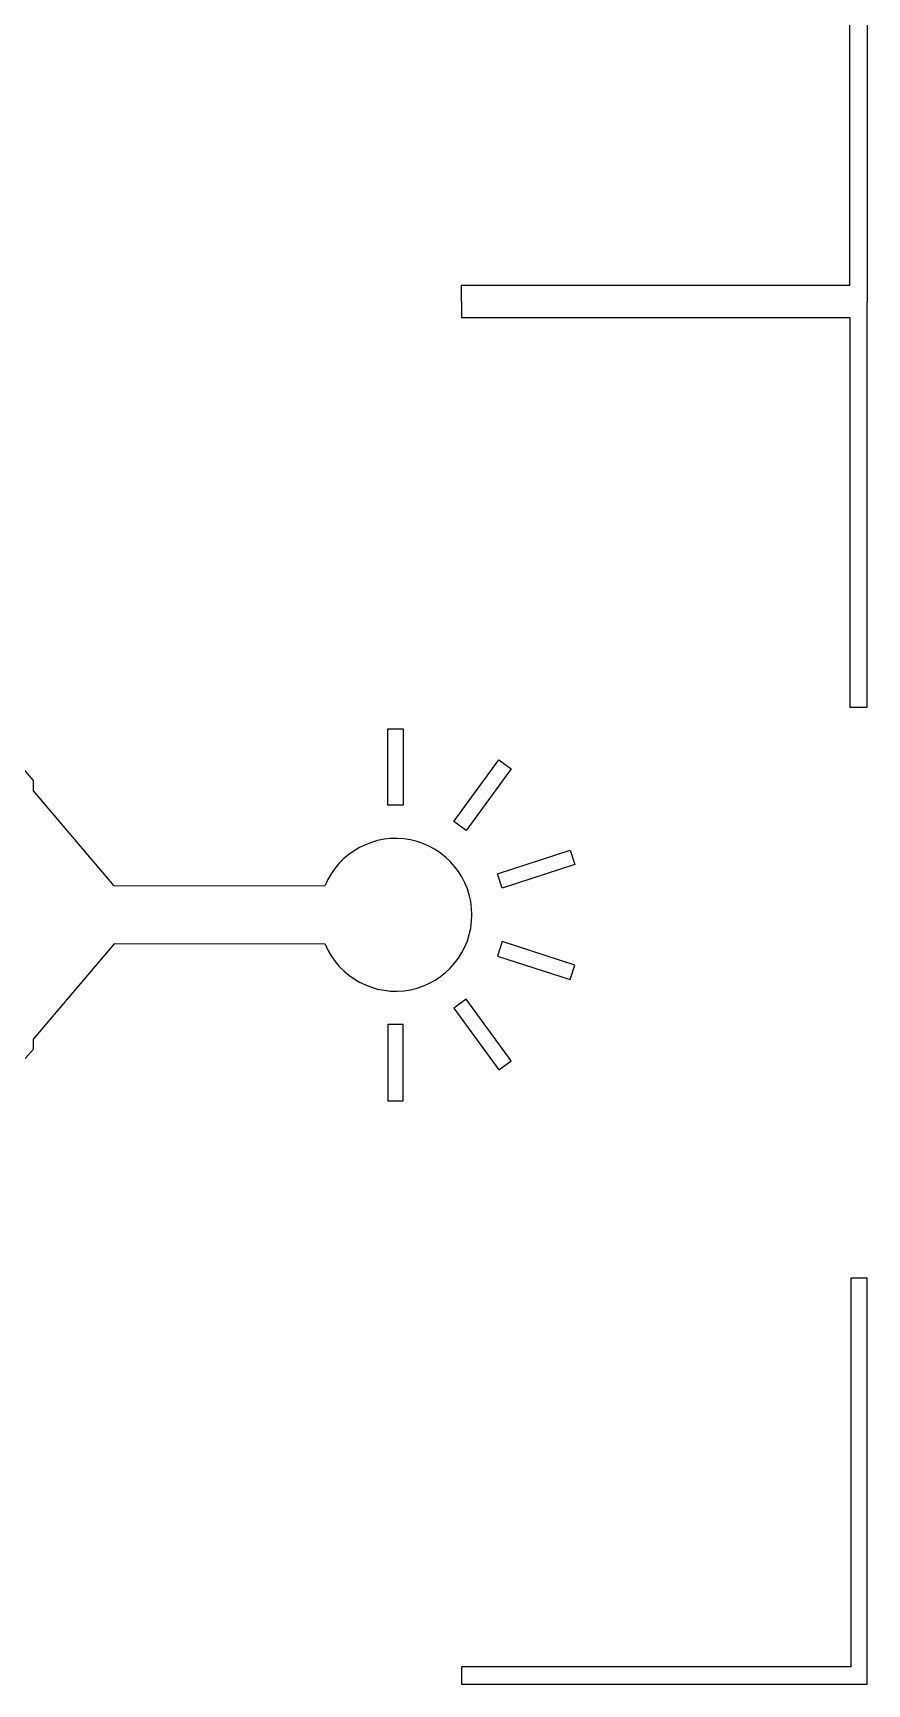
# Model space of a CAD drawing. Header units: millimetres. Extents: x 2102 to 86502, y 1818 to 64568.
# Drawn here: x 56507 to 64700, y 1818 to 18036 of the extents above; entities that cross this region are included whole.
import ezdxf

# ---------------------------------------------------------------- set-up
doc = ezdxf.new("R2010")
doc.units = ezdxf.units.MM
doc.layers.add('Layer-2', color=3, linetype='Continuous')

msp = doc.modelspace()

# ---------------------------------------------------------------- linework, layer by layer
at = {"layer": 'Layer-2'}
for p, q in [((64532, 15559), (64532, 19384)), ((64700, 19384), (64700, 15399)), ((60715, 15399), (60715, 15559)), ((60715, 15559), (64532, 15559)), ((60715, 15399), (60715, 15240)), ((64700, 11414), (64700, 15399)), ((60715, 15240), (64532, 15240)), ((64532, 15240), (64532, 11414)), ((64532, 11414), (64700, 11414)), ((59994, 10451), (59994, 11201)), ((59994, 11201), (60144, 11201)), ((60144, 11201), (60144, 10451)), ((60641, 10290), (61082, 10896)), ((61082, 10896), (61204, 10808)), ((61204, 10808), (60763, 10201)), ((56512, 10593), (56512, 10692)), ((57305, 9658), (56512, 10593)), ((60144, 10451), (59994, 10451)), ((60763, 10201), (60641, 10290)), ((61070, 9778), (61784, 10010)), ((61784, 10010), (61830, 9867)), ((61117, 9635), (61070, 9778)), ((61830, 9867), (61117, 9635)), ((57305, 9658), (59376, 9661)), ((57305, 9090), (56512, 8155)), ((59376, 9087), (57305, 9090)), ((61117, 9112), (61070, 8969)), ((61830, 8880), (61117, 9112)), ((61070, 8969), (61784, 8737)), ((61784, 8737), (61830, 8880)), ((60763, 8546), (60641, 8458)), ((60641, 8458), (61082, 7851)), ((61204, 7939), (60763, 8546)), ((60144, 8296), (59994, 8296)), ((59994, 8296), (59994, 7546)), ((60144, 7546), (60144, 8296)), ((56512, 8056), (56512, 8155)), ((61082, 7851), (61204, 7939)), ((59994, 7546), (60144, 7546)), ((64700, 5804), (64541, 5804)), ((64541, 5804), (64541, 1986)), ((64700, 1818), (64700, 5804)), ((64541, 1986), (60715, 1986)), ((60715, 1986), (60715, 1818)), ((60715, 1818), (64700, 1818))]:
    msp.add_line(p, q, dxfattribs=at)
for centre, radius, start, end in [((53172, 7885), 4364, 40.0476, 139.9524), ((60069, 9374), 750, 202.4872, 157.5099), ((53172, 10864), 4364, 220.0529, 319.9454)]:
    msp.add_arc(centre, radius, start, end, dxfattribs=at)

doc.saveas('drawing.dxf')
